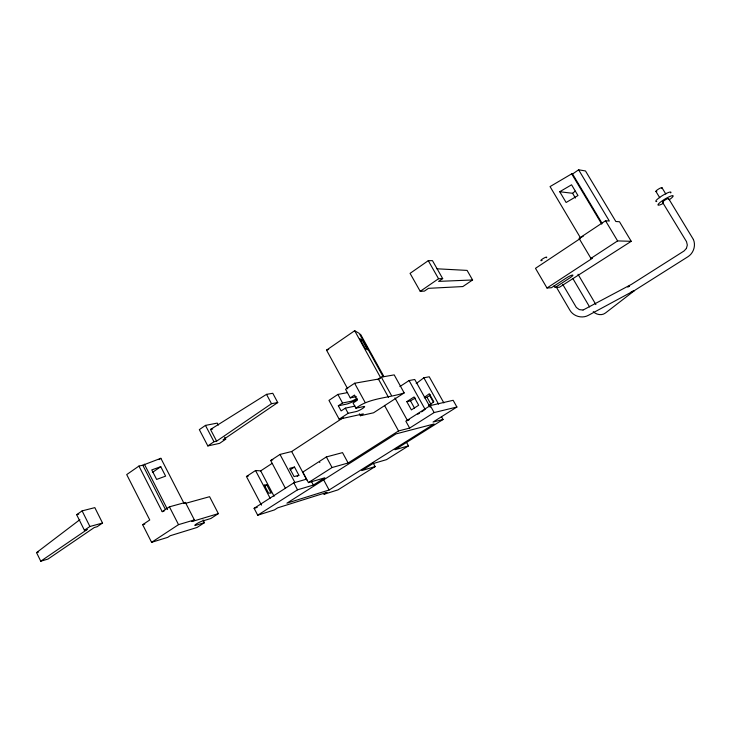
<?xml version="1.0" encoding="UTF-8"?>
<svg xmlns="http://www.w3.org/2000/svg" width="731" height="731" viewBox="0 0 731 731"><rect width="100%" height="100%" fill="white"/><g stroke="black" fill="none" stroke-linecap="round" stroke-linejoin="round"><path stroke-width="1.1" d="M686.391 248.485L687.323 245.068L686.519 241.669L662.524 202.277M686.4 248.476L684.015 251.007L631.538 284.313L583.128 310.017M629.263 286.168L629.528 285.912M559.736 191.741L571.56 184.797L577.974 195.542L566.123 202.487L559.736 191.741L572.583 193.286L575.224 191.138M627.828 287.173L629.592 285.803M40.753 561.198L87.254 529.463L84.403 530.249L76.654 514.67L82.11 510.887L94.829 507.625L102.541 523.04L97.086 526.749L94.299 527.517L47.972 559.078L40.753 561.198L36.55 552.609L79.88 519.659M416.222 383.574L423.843 377.79L429.243 376.785L443.872 402.927M424.336 397.408L429.307 393.726L433.812 401.812L428.823 405.467M472.582 279.973L438.609 281.38L442.684 278.584L432.46 260.638L428.275 260.675L410.073 273.367L420.224 291.331L424.446 291.093L428.476 288.334L462.851 286.561L472.582 279.973L467.1 270.406L436.873 268.789M183.938 503.202L160.857 458.3L142.801 465.208L138.945 466.067L126.71 474.583L149.754 519.969L142.664 524.703L151.591 542.329L167.719 537.349L170.168 535.741L197.041 527.471L204.461 522.656L203.035 519.896M218.304 425.113L217.244 423.103L205.448 425.396L199.335 429.636L207.832 445.928L219.592 443.361L225.696 439.203L224.636 437.193M158.992 459.589L160.857 458.3M583.311 236.15L580.46 237.813L550.05 186.597L571.679 173.859L572.565 173.996L578.623 169.802L585.485 170.953L615.831 221.493L619.486 221.749L631.237 241.312L559.471 287.228L555.167 287.502L554.135 285.73M347.673 388.819L326.529 350.131L354.681 330.723L359.168 333.327L383.145 376.712M152.413 472.436L160.765 466.689L165.617 476.137L156.635 479.417L151.765 469.914L160.765 466.689M420.224 291.331L438.554 278.739L442.684 278.584M360.383 341.276L362.192 340.043L367.583 349.802L365.217 348.523L359.78 338.681L362.192 340.043M84.403 530.249L89.895 526.494L102.541 523.04M207.832 445.928L213.982 441.725L216.614 441.159L271.503 403.695L277.743 402.553L272.782 393.287L266.513 394.356L210.491 429.453L216.614 441.159M277.743 402.553L223.119 439.76L225.696 439.203M138.945 466.067L162.2 511.663L169.418 506.839L185.391 502.435L194.382 519.915L191.878 521.55L218.359 513.619L209.596 496.696L185.034 503.495M347.581 392.419A5.144 0.868 -28.7 0 1 346.11 392.885L337.877 394.429L328.959 400.378L339.166 419.192L363.28 413.865L360.429 415.72L359.387 413.81M360.429 415.72L373.559 412.796L404.179 392.903L394.192 374.884L381.317 377.132L378.42 379.06L354.617 383.254L345.571 389.294L350.259 397.874L356.362 396.686M578.623 169.802L609.343 221.027L605.533 220.762L579.062 238.379L590.931 258.372L592.293 258.363L546.989 288.005L535.485 268.323L580.451 238.416M183.728 503.54L185.391 502.435M354.983 405.961A5.154 0.813 -28.7 0 1 353.512 406.445L345.343 408.145L341.13 410.923L338.334 405.778L342.537 402.991L350.734 401.356A5.144 0.832 -28.7 0 0 356.975 398.349M350.259 397.874L354.517 395.06L357.34 400.232L353.082 403.037L355.906 408.209L363.992 406.5A5.154 0.795 -28.7 0 1 362.549 408.51A5.154 0.795 -28.7 0 1 356.299 411.535L348.148 413.298L339.166 419.192M377.89 379.617L380.668 377.781L354.681 330.723M261.47 505.139L246.438 476.502L255.539 470.517L260.684 470.883L272.087 463.399M285.465 488.418L270.698 460.539L279.991 454.426L291.66 451.52L343.204 417.712M151.591 542.329L178.528 524.648L194.382 519.915M355.906 408.209C369.621 397.765 388.252 398.203 404.179 392.903M590.931 258.372L617.604 240.91L631.237 241.312M399.903 386.544L409.086 380.549L414.733 379.49L430.184 407.213M555.167 287.502L569.906 277.881A5.565 0.895 -30.3 0 0 572.547 275.039A5.565 0.895 -30.3 0 0 566.251 278.045L551.421 287.731L546.989 288.005M593.243 311.68C596.405 314.741 601.805 315.874 605.451 312.996L635.285 289.997L687.807 256.809C693.509 253.346 696.076 245.598 693.381 239.466M218.359 513.619L210.857 518.498L202.158 521.13A4.688 0.63 -27.6 0 0 196.292 524.026A4.688 0.63 -27.6 0 0 195.725 525.315L204.461 522.656M265.161 486.069L266.842 484.982L271.128 493.114L268.515 493.078L264.202 484.891L266.842 484.982M290.198 469.832L294.502 467.036L298.878 475.251L297.151 476.365M406.811 401.648L414.084 396.96L418.68 405.239L411.389 409.908L406.811 401.648L410.484 400.853L415.281 398.093M409.652 428.083L405.833 421.175L430.257 405.595L453.138 400.305L456.912 407.021L434.141 412.558L409.652 428.083L398.559 430.943L348.13 462.988L342.519 452.626L326.364 456.939L302.826 472.098L308.436 482.615L324.838 477.791L313.371 485.073L297.526 489.816L257.714 515.209L254.114 508.319L293.825 482.835L306.545 479.161M424.382 397.838L427.005 397.262L430.559 394.987M308.436 482.615L332.066 467.538L348.13 462.988M409.424 419.567L407.569 420.745L394.941 397.902M417.776 414.239L419.631 413.061M421.485 411.873L424.272 410.1M456.912 407.021L433.044 422.061L443.05 419.484L441.433 416.569M329.096 490.008L434.059 423.971L396.028 433.894L286.908 503.175L329.096 490.008L323.212 479.024M443.05 419.484L394.959 449.711L408.465 445.892L406.381 442.091M373.185 463.006L375.131 466.588L337.987 489.871L323.86 494.33L327.04 492.328L277.698 507.835L274.381 509.946L257.714 515.209M408.465 445.892L386.525 459.635L372.709 463.701L361.754 470.59L375.131 466.588M633.046 291.176L634.252 290.582L588.437 315.299C582.132 318.862 573.36 316.404 569.814 310.081L556.218 286.872M632.717 291.313L631.218 291.788M270.698 460.539L272.809 459.735M326.529 350.131L328.703 349.445M254.114 508.319L257.248 507.36M142.664 524.703L144.829 524.072M36.55 552.609L38.615 552.024M298.878 475.251L294.09 476.603L289.695 468.333L294.502 467.036M162.2 511.663L164.1 511.133M246.438 476.502L248.485 475.963M76.654 514.67L78.774 514.112M338.334 405.778L346.558 404.115A10.782 1.745 -28.7 0 0 357.368 399.227M210.491 429.453L212.666 429.015M582.927 310.045L579.299 309.615L576.339 307.449L562.715 284.377M661.966 187.712L665.831 194.053M668.6 198.585L693.381 239.448M655.908 191.412L659.764 197.745M605.533 220.762L617.604 240.91M572.565 173.996L602.006 223.211M571.679 173.859L601.75 224.125M572.583 193.286L575.425 198.046M577.993 274.253L595.884 304.562M572.876 278.557L589.579 306.91M428.275 260.675L438.554 278.739M423.843 377.79L438.573 404.152M429.508 395.206L433.3 402.004M427.005 397.262L430.97 404.38M430.257 405.595L434.141 412.558M409.086 380.549L425.195 409.506M410.484 400.853L414.541 408.154M360.493 334.195L383.812 376.383M381.317 377.132L391.46 395.489M378.42 379.06L388.536 397.39M384.479 405.367L398.559 430.943M354.617 383.254L365.016 402.224M337.877 394.429L342.537 402.991M345.343 408.145L348.148 413.298M326.364 456.939L332.066 467.538M266.513 394.356L271.503 403.695M311.287 481.162L313.371 485.073M291.66 451.52L306.883 480.057M279.991 454.426L294.858 482.396M293.825 482.835L297.526 489.816M260.684 470.883L274.088 496.294M255.539 470.517L270.15 498.25M205.448 425.396L213.982 441.725M169.418 506.839L178.528 524.648M144.345 464.139L167.554 509.562M142.801 465.208L165.48 509.589M82.11 510.887L89.895 526.494M319.584 462.403A12.738 1.69 -28.4 0 1 319.904 462.22M663.355 202.204A3.554 0.603 -31.3 0 1 663.108 201.445A3.554 0.603 -31.3 0 1 666.928 199.006A3.554 0.603 -31.3 0 1 668.49 198.914M663.3 203.41A8.891 1.499 -31.3 0 1 659.097 203.273A8.891 1.499 -31.3 0 1 671.122 195.972A8.891 1.499 -31.3 0 1 669.23 199.801M656.758 201.537A8.882 1.526 -31.4 0 1 662.359 195.616A8.882 1.526 -31.4 0 1 670.72 192.938M541.278 260.684A3.417 0.621 -30.5 0 1 541.808 259.478A3.417 0.621 -30.5 0 1 545.618 257.312A3.417 0.621 -30.5 0 1 546.404 257.76M542.064 260.446A3.417 0.621 -30.5 0 1 541.607 260.601M656.803 191.33A3.545 0.63 -31.4 0 1 656.529 190.517A3.545 0.63 -31.4 0 1 660.522 188.004A3.545 0.63 -31.4 0 1 661.701 188.251"/></g></svg>
